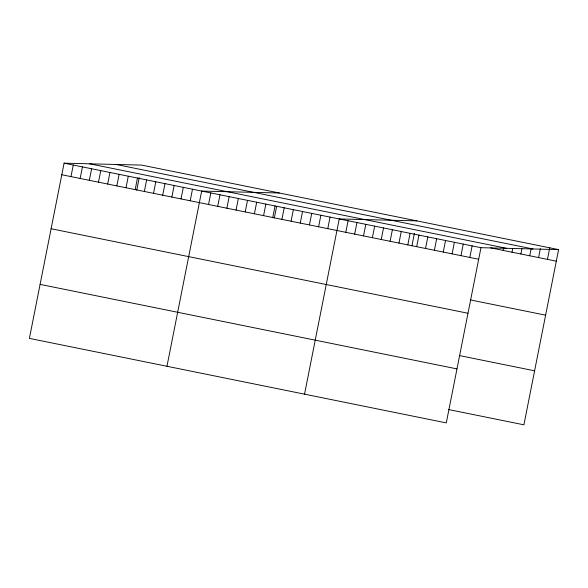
<?xml version="1.0" encoding="UTF-8"?>
<svg xmlns="http://www.w3.org/2000/svg" width="588" height="588" viewBox="0 0 588 588"><rect width="100%" height="100%" fill="white"/><g stroke="black" fill="none" stroke-linecap="round" stroke-linejoin="round"><path stroke-width="0.88" d="M558.6 249.606L141.715 165.103L64.092 163.177L29.4 338.394L446.285 422.897L480.977 247.688L558.6 249.606L523.908 424.823L448.607 409.557M70.972 176.606L73.265 165.037M80.144 178.465L82.438 166.896M89.317 180.325L91.61 168.756M98.49 182.177L100.776 170.616M107.663 184.037L109.949 172.475M116.828 185.896L119.121 174.335M126.001 187.756L128.294 176.194M135.174 189.615L137.467 178.054M136.754 190.167L139.253 177.569M144.347 191.475L146.632 179.913M153.519 193.334L155.805 181.773M162.685 195.194L164.978 183.632M171.858 197.054L174.151 185.492M181.031 198.913L183.324 187.351M190.203 200.773L192.489 189.211M166.97 366.28L201.662 191.071L279.293 192.989M208.549 204.492L210.835 192.923M217.714 206.351L220.008 194.782M226.887 208.211L229.18 196.642M236.06 210.07L238.346 198.501M245.233 211.93L247.519 200.361M254.406 213.782L256.691 202.221M263.571 215.642L265.864 204.08M272.744 217.501L275.037 205.94M274.324 218.052L276.647 206.351M281.917 219.361L284.202 207.799M291.089 221.22L293.375 209.659M300.262 223.08L302.548 211.518M309.428 224.939L311.721 213.378M318.6 226.799L320.894 215.237M327.773 228.659L330.066 217.097M304.54 394.166L339.232 218.956L416.863 220.875M345.803 232.311L348.096 220.75M354.66 234.112L356.953 222.543M363.524 235.906L365.809 224.344M372.38 237.699L374.666 226.137M381.237 239.5L383.53 227.931M390.094 241.293L392.387 229.732M398.958 243.087L401.244 231.525M407.815 244.887L410.101 233.318M411.894 245.938L414.393 233.34M416.671 246.681L418.965 235.119M425.536 248.474L427.821 236.913M434.392 250.267L436.678 238.706M443.249 252.068L445.542 240.499M452.106 253.862L454.399 242.3M460.97 255.655L463.256 244.094M469.827 257.456L472.113 245.887M503.159 250.4L503.688 247.732M512.016 252.193L512.721 248.636M520.872 253.987L521.931 248.65M529.737 255.787L531.14 248.665M538.593 257.581L540.357 248.687M547.45 259.374L549.743 247.813M116.101 164.471L532.985 248.974M89.707 163.817L506.591 248.32M490.752 247.886L556.307 261.175M64.092 163.177L480.977 247.688M61.806 174.746L478.683 259.249M470.319 299.909L545.62 315.175M51.112 228.747L467.989 313.257M459.301 355.549L534.602 370.815M40.094 284.386L456.972 368.897"/></g></svg>
